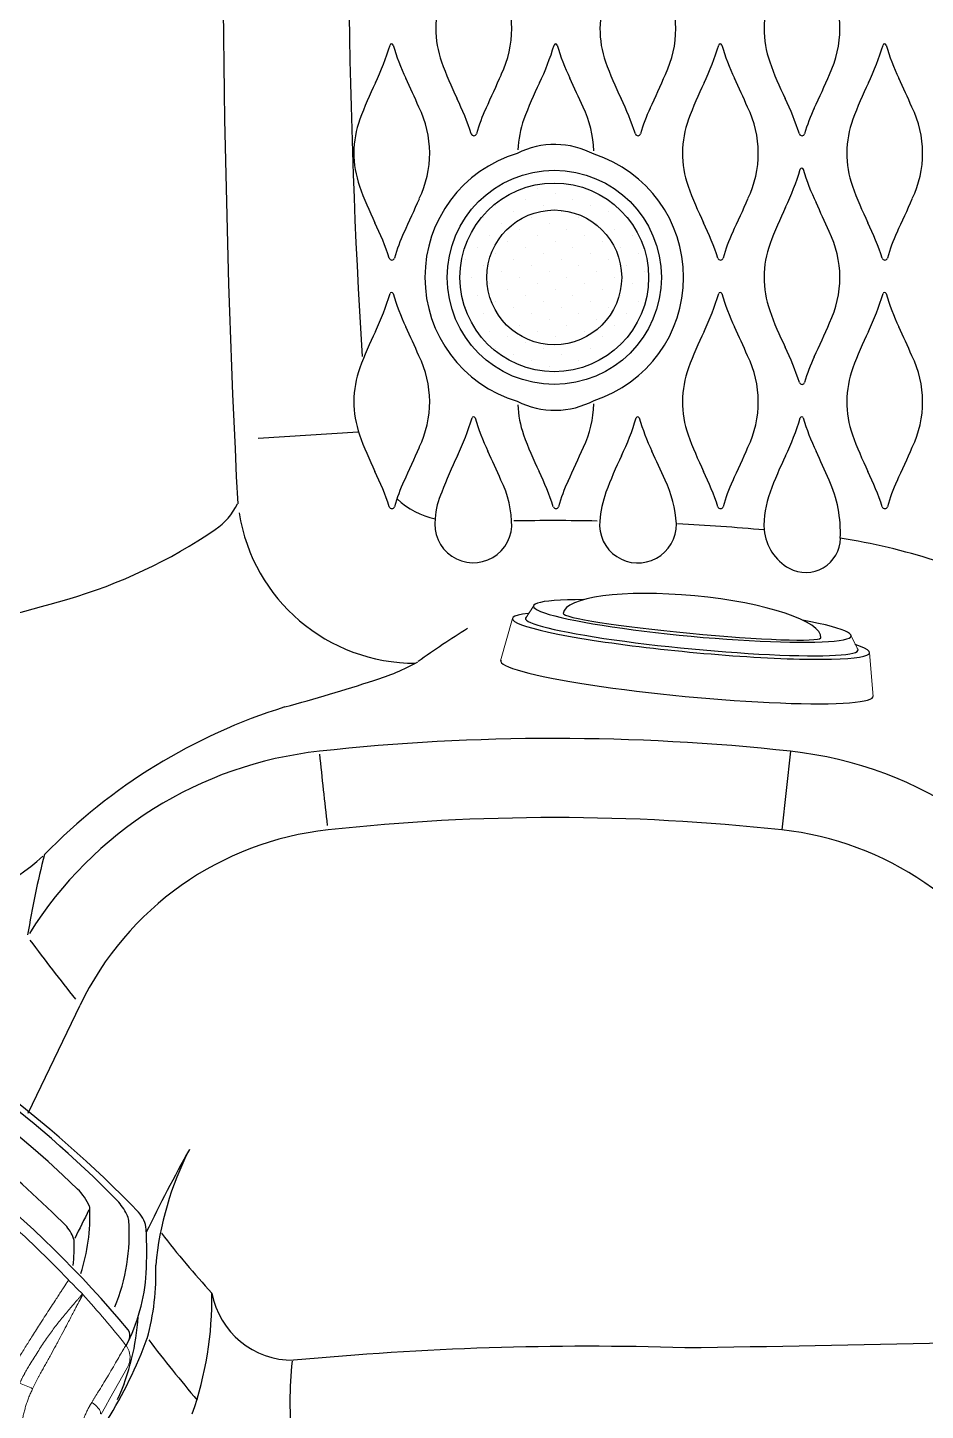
# Model space of a CAD drawing. Extents: x 0 to 78, y -21 to 126.
# Drawn here: x 24.27 to 40.93, y 11.4 to 37.06 of the extents above; entities that cross this region are included whole.
import ezdxf

# ---------------------------------------------------------------- set-up
doc = ezdxf.new("R2010")
doc.units = 0
doc.header["$MEASUREMENT"] = 0
doc.layers.add('1', color=4, linetype='Continuous')

# ---------------------------------------------------------------- blocks, each defined once
blk = doc.blocks.new('SHORT GRILL')
at = {"layer": '1', "color": 4, "linetype": 'Continuous'}
for centre, radius, start, end in [((-4.462, 0.354), 3.986, 115.3973, 147.5268), ((-5.957, 3.503), 0.5, 77.6802, 115.3973), ((-10.636, -17.921), 22.429, 40.972, 77.6802), ((-7.602, 2.509), 0.181, 86.5572, 132.8326), ((-10.58, -17.805), 20.711, 36.8579, 81.7042), ((-3.511, -0.99), 4.269, 120.0296, 126.4356), ((-5.567, 2.549), 0.176, 95.3544, 117.6211), ((-5.488, 1.408), 1.319, 80.8734, 94.1755), ((-9.963, -16.735), 20.002, 41.7755, 76.4546), ((5.921, -3.542), 0.5, 0.4578, 40.972), ((4.464, -3.799), 0.625, 12.0097, 38.5356), ((-0.445, -3.593), 6.866, 353.6839, 0.4578), ((0.708, -3.546), 4.37, 352.2061, 358.3656), ((3.091, -3.984), 3.309, 329.1733, 353.6839), ((5.84, -5.477), 0.18, 332.0158, 32.1351)]:
    blk.add_arc(centre, radius, start, end, dxfattribs=at)
at = {"layer": '1', "color": 3, "linetype": 'Continuous'}
for centre, radius, start, end in [((-4.138, 0.495), 3.696, 117.7966, 142.9488), ((-5.774, 3.597), 0.188, 94.77, 117.7966), ((-5.655, 2.174), 1.616, 79.8388, 94.77), ((-10.358, -17.408), 21.753, 41.5691, 76.7456), ((-3.672, 0.315), 3.366, 118.7933, 139.8272), ((8663.638, -5431.323), 10231.576, 147.9164281, 147.9197202), ((-5.19, 2.995), 0.289, 92.7608, 110.8678), ((-5.144, 2.03), 1.256, 77.6428, 92.7608), ((-10.045, -16.905), 20.814, 42.9455, 75.6164), ((4.479, -3.387), 0.973, 19.6763, 42.9455), ((5.289, -3.089), 0.11, 359.2302, 15.9062), ((4.96, -3.735), 1.222, 23.7359, 38.4759), ((21048.959, -11840.296), 24144.376, 150.6419152, 150.6433103), ((1.865, -3.043), 3.534, 339.2964, 359.2302), ((5.75, -3.388), 0.36, 4.8166, 23.7359), ((2.576, -3.428), 3.533, 334.593, 1.1482)]:
    blk.add_arc(centre, radius, start, end, dxfattribs=at)
blk = doc.blocks.new('lid2014prodigy')
at = {"layer": '1', "color": 4, "linetype": 'Continuous', "lineweight": 15, "flags": 128}
blk.add_lwpolyline([(8.163, 6.727), (8.004, 6.446), (7.923, 6.302), (7.842, 6.158), (7.761, 6.014), (7.68, 5.87)], dxfattribs=at)
at = {"layer": '1', "color": 4, "linetype": 'Continuous', "lineweight": 15}
for points, knots in [([(-4.46, 14.358), (-3.911, 14.276), (-3.368, 14.171), (-2.293, 13.917), (-1.762, 13.768), (-0.974, 13.512), (-0.712, 13.421), (-0.322, 13.276), (-0.193, 13.226), (0.065, 13.124), (0.193, 13.072), (0.83, 12.804), (1.328, 12.57), (2.301, 12.064), (2.776, 11.791), (3.702, 11.208), (4.154, 10.897), (4.814, 10.401), (5.031, 10.231), (5.353, 9.968), (5.459, 9.879), (5.67, 9.699), (5.775, 9.608), (6.293, 9.147), (6.691, 8.761), (7.074, 8.359)], [0, 0, 0, 0, 0.125, 0.125, 0.25, 0.25, 0.3125, 0.3125, 0.34375, 0.34375, 0.375, 0.375, 0.5, 0.5, 0.625, 0.625, 0.75, 0.75, 0.8125, 0.8125, 0.84375, 0.84375, 0.875, 0.875, 1, 1, 1, 1]), ([(7.076, 8.357), (7.074, 8.354), (7.07, 8.348), (7.063, 8.339), (7.057, 8.329), (7.05, 8.32), (7.043, 8.309), (7.036, 8.299), (7.029, 8.288), (7.021, 8.276), (7.014, 8.265), (7.006, 8.253), (6.998, 8.24), (6.99, 8.228), (6.981, 8.215), (6.973, 8.202), (6.964, 8.188), (6.955, 8.174), (6.946, 8.16), (6.937, 8.146), (6.915, 8.111), (6.877, 8.052), (6.814, 7.956), (6.738, 7.841), (6.649, 7.704), (6.563, 7.57), (6.481, 7.442), (6.392, 7.303), (6.288, 7.137), (6.2, 6.994), (6.142, 6.9), (6.115, 6.856), (6.097, 6.826), (6.088, 6.811)], [0, 0, 0, 0, 0.012301, 0.024605, 0.036912, 0.049221, 0.061533, 0.073849, 0.086167, 0.098489, 0.110814, 0.123143, 0.135476, 0.147813, 0.160155, 0.172498, 0.18484, 0.19718, 0.209514, 0.221842, 0.23416, 0.298192, 0.362193, 0.447585, 0.532814, 0.617853, 0.681727, 0.745453, 0.841024, 0.936294, 0.957472, 0.978589, 1, 1, 1, 1]), ([(8.14, 7.146), (8.151, 7.131), (8.162, 7.116), (8.18, 7.084), (8.187, 7.067), (8.197, 7.041), (8.2, 7.032), (8.205, 7.014), (8.207, 7.005), (8.212, 6.978), (8.215, 6.959), (8.216, 6.931), (8.216, 6.922), (8.215, 6.903), (8.215, 6.894), (8.212, 6.867), (8.208, 6.848), (8.2, 6.812), (8.194, 6.794), (8.18, 6.76), (8.172, 6.743), (8.163, 6.727)], [0, 0, 0, 0, 0.125, 0.125, 0.25, 0.25, 0.3125, 0.3125, 0.375, 0.375, 0.5, 0.5, 0.5625, 0.5625, 0.625, 0.625, 0.75, 0.75, 0.875, 0.875, 1, 1, 1, 1])]:
    blk.add_open_spline(points, degree=3, knots=knots, dxfattribs=at)
at = {"layer": '1', "color": 3, "linetype": 'Continuous', "lineweight": 15}
for points in [[(7.076, 8.357), (7.075, 8.358), (7.075, 8.358), (7.074, 8.359)], [(7.317, 8.08), (7.322, 8.086), (7.327, 8.093), (7.332, 8.099)], [(7.328, 8.068), (7.326, 8.07), (7.323, 8.074), (7.319, 8.078), (7.317, 8.08)], [(7.34, 8.09), (7.337, 8.083), (7.333, 8.076), (7.328, 8.068)], [(7.34, 8.09), (7.338, 8.093), (7.335, 8.096), (7.332, 8.099)], [(6.409, 6.342), (6.372, 6.359), (6.288, 6.396), (6.206, 6.431), (6.171, 6.445)]]:
    blk.add_open_spline(points, degree=3, dxfattribs=at)
at = {"layer": '1', "color": 4, "linetype": 'Continuous', "lineweight": 15}
for points in [[(7.076, 8.357), (7.162, 8.272), (7.248, 8.186), (7.332, 8.099)], [(7.34, 8.09), (7.617, 7.784), (7.883, 7.469), (8.14, 7.146)]]:
    blk.add_open_spline(points, degree=3, dxfattribs=at)
at = {"layer": '1', "color": 3, "linetype": 'Continuous', "lineweight": 15}
for points, knots in [([(6.171, 6.445), (6.174, 6.452), (6.18, 6.466), (6.19, 6.486), (6.199, 6.507), (6.209, 6.527), (6.219, 6.547), (6.229, 6.566), (6.239, 6.586), (6.25, 6.605), (6.272, 6.646), (6.307, 6.708), (6.363, 6.804), (6.429, 6.909), (6.503, 7.025), (6.576, 7.137), (6.649, 7.245), (6.721, 7.349), (6.793, 7.447), (6.862, 7.54), (6.937, 7.634), (7.015, 7.729), (7.093, 7.82), (7.148, 7.884), (7.185, 7.926), (7.206, 7.951), (7.226, 7.974), (7.243, 7.994), (7.26, 8.013), (7.276, 8.031), (7.29, 8.048), (7.304, 8.064), (7.313, 8.075), (7.317, 8.08)], [0, 0, 0, 0, 0.008384, 0.016735, 0.025054, 0.033342, 0.041599, 0.049827, 0.058026, 0.066197, 0.074339, 0.110452, 0.145982, 0.199826, 0.253303, 0.306887, 0.360558, 0.414357, 0.468269, 0.52238, 0.576475, 0.648068, 0.719202, 0.789929, 0.816334, 0.842711, 0.865311, 0.887883, 0.910409, 0.932879, 0.955297, 0.977669, 1, 1, 1, 1]), ([(7.328, 8.068), (7.326, 8.065), (7.323, 8.058), (7.317, 8.047), (7.311, 8.035), (7.305, 8.024), (7.299, 8.012), (7.292, 7.999), (7.285, 7.987), (7.278, 7.973), (7.271, 7.96), (7.262, 7.944), (7.252, 7.925), (7.238, 7.898), (7.221, 7.865), (7.201, 7.827), (7.172, 7.771), (7.132, 7.693), (7.07, 7.575), (6.993, 7.429), (6.921, 7.293), (6.868, 7.195), (6.818, 7.104), (6.746, 6.971), (6.666, 6.826), (6.602, 6.712), (6.563, 6.642), (6.531, 6.583), (6.506, 6.536), (6.481, 6.488), (6.456, 6.44), (6.432, 6.391), (6.417, 6.358), (6.409, 6.342)], [0, 0, 0, 0, 0.013157, 0.026324, 0.0395, 0.052684, 0.065875, 0.079073, 0.092276, 0.105483, 0.118695, 0.131911, 0.151746, 0.171584, 0.202491, 0.233405, 0.264321, 0.330834, 0.397811, 0.492424, 0.587273, 0.614455, 0.641646, 0.723347, 0.80502, 0.84111, 0.877227, 0.897756, 0.918261, 0.938743, 0.959207, 0.979757, 1, 1, 1, 1]), ([(8.14, 7.146), (8.132, 7.134), (8.124, 7.12), (8.08, 7.049), (8.037, 6.976), (7.937, 6.802), (7.879, 6.703), (7.762, 6.507), (7.693, 6.392), (7.618, 6.271), (7.605, 6.251)], [4.482183, 4.482183, 4.482183, 4.482183, 5.31029, 5.31029, 8.623947, 8.623947, 11.936187, 11.936187, 14.698255, 15.250668, 15.250668, 15.250668, 15.250668]), ([(6.409, 6.342), (6.403, 6.329), (6.391, 6.304), (6.374, 6.266), (6.357, 6.227), (6.341, 6.188), (6.326, 6.149), (6.312, 6.11), (6.298, 6.07), (6.285, 6.03), (6.273, 5.99), (6.262, 5.95), (6.251, 5.909), (6.241, 5.868), (6.231, 5.827), (6.223, 5.786), (6.215, 5.745), (6.208, 5.704), (6.201, 5.662), (6.195, 5.62), (6.189, 5.57), (6.183, 5.512), (6.178, 5.445), (6.175, 5.378), (6.173, 5.312), (6.174, 5.245), (6.176, 5.178), (6.179, 5.111), (6.185, 5.045), (6.192, 4.978), (6.2, 4.912), (6.21, 4.846), (6.218, 4.802), (6.222, 4.78)], [0, 0, 0, 0, 0.026338, 0.052657, 0.078905, 0.105111, 0.131305, 0.157498, 0.183694, 0.209895, 0.236105, 0.262324, 0.288556, 0.314803, 0.341065, 0.367344, 0.393641, 0.419959, 0.446297, 0.472656, 0.499038, 0.540747, 0.5825, 0.624281, 0.666073, 0.70786, 0.749624, 0.791362, 0.833084, 0.874802, 0.916522, 0.958253, 1, 1, 1, 1]), ([(7.507, 6.089), (7.511, 6.096), (7.52, 6.11), (7.532, 6.131), (7.545, 6.152), (7.557, 6.173), (7.569, 6.193), (7.581, 6.213), (7.593, 6.232), (7.601, 6.245), (7.605, 6.251)], [0, 0, 0, 0, 0.12577, 0.253884, 0.381685, 0.507783, 0.632423, 0.755855, 0.878308, 1, 1, 1, 1]), ([(7.308, 4.988), (7.306, 4.997), (7.303, 5.014), (7.299, 5.039), (7.295, 5.065), (7.292, 5.091), (7.289, 5.117), (7.286, 5.143), (7.284, 5.17), (7.282, 5.196), (7.28, 5.222), (7.279, 5.249), (7.279, 5.275), (7.279, 5.302), (7.279, 5.329), (7.28, 5.356), (7.281, 5.382), (7.283, 5.409), (7.285, 5.436), (7.288, 5.463), (7.291, 5.49), (7.295, 5.517), (7.305, 5.582), (7.327, 5.686), (7.364, 5.802), (7.4, 5.892), (7.432, 5.959), (7.458, 6.006), (7.475, 6.035), (7.483, 6.048), (7.491, 6.062), (7.499, 6.075), (7.504, 6.084), (7.507, 6.089)], [0, 0, 0, 0, 0.022384, 0.04482, 0.067309, 0.08985, 0.112443, 0.13509, 0.157791, 0.180546, 0.203358, 0.226226, 0.249153, 0.272141, 0.295188, 0.318295, 0.341461, 0.364687, 0.387974, 0.411323, 0.434735, 0.458211, 0.481754, 0.607143, 0.734065, 0.798866, 0.864159, 0.929991, 0.94338, 0.956819, 0.970947, 0.985441, 1, 1, 1, 1]), ([(7.667, 5.878), (7.672, 5.887), (7.673, 5.913), (7.639, 5.975), (7.579, 6.033), (7.528, 6.074), (7.514, 6.084), (7.507, 6.089)], [0, 0, 0, 0, 0.25, 0.5, 0.86774, 0.93387, 1, 1, 1, 1])]:
    blk.add_open_spline(points, degree=3, knots=knots, dxfattribs=at)
blk = doc.blocks.new('2014L2')
at = {"layer": '1', "color": 3, "linetype": 'Continuous', "lineweight": 15}
for p, q in [((-3.076, 1.393), (-3.203, 1.152)), ((2.997, 1.152), (2.841, 1.404))]:
    blk.add_line(p, q, dxfattribs=at)
at = {"layer": '1', "color": 4, "linetype": 'Continuous', "lineweight": 15}
for p, q in [((-3.443, 1.125), (-3.586, 0.323)), ((3.356, 0.323), (3.214, 1.125))]:
    blk.add_line(p, q, dxfattribs=at)
at = {"layer": '1', "color": 2, "linetype": 'Continuous'}
blk.add_ellipse((-0.115, 1.312), major_axis=(-2.4, -0.002), ratio=0.230702, start_param=3.141593, end_param=6.283185, dxfattribs=at)
at = {"layer": '1', "color": 3, "linetype": 'Continuous'}
for centre, major_axis, ratio, start_param, end_param in [((-0.118, 1.398), (-2.959, -0.005), 0.096023, 5.474081, 10.237444), ((-0.115, 1.312), (-2.4, -0.002), 0.060609, 0, 3.117594), ((-0.103, 1.152), (-3.1, 0), 0.087249, 6.191747, 9.53276)]:
    blk.add_ellipse(centre, major_axis=major_axis, ratio=ratio, start_param=start_param, end_param=end_param, dxfattribs=at)
at = {"layer": '1', "color": 4, "linetype": 'Continuous'}
for centre, major_axis, ratio, start_param, end_param in [((-0.115, 1.125), (-3.329, 0), 0.091781, 5.867673, 9.84029), ((-0.115, 0.323), (-3.471, 0), 0.095239, 6.249456, 9.458508)]:
    blk.add_ellipse(centre, major_axis=major_axis, ratio=ratio, start_param=start_param, end_param=end_param, dxfattribs=at)
blk = doc.blocks.new('*X24')
at = {"color": 0}
for p, q in [((200.597, 336.892), (200.597, 336.892)), ((200.332, 336.627), (200.332, 336.627)), ((200.995, 336.76), (200.995, 336.76)), ((201.393, 336.627), (201.393, 336.627)), ((199.404, 336.229), (199.404, 336.229)), ((199.669, 336.494), (199.669, 336.494)), ((200.067, 336.362), (200.067, 336.362)), ((200.465, 336.229), (200.465, 336.229)), ((200.73, 336.494), (200.73, 336.494)), ((201.128, 336.362), (201.128, 336.362)), ((201.525, 336.229), (201.525, 336.229)), ((201.791, 336.494), (201.791, 336.494)), ((202.188, 336.362), (202.188, 336.362)), ((202.586, 336.229), (202.586, 336.229)), ((199.802, 336.097), (199.802, 336.097)), ((200.2, 335.964), (200.2, 335.964)), ((200.863, 336.097), (200.863, 336.097)), ((201.26, 335.964), (201.26, 335.964)), ((201.923, 336.097), (201.923, 336.097)), ((202.321, 335.964), (202.321, 335.964)), ((199.537, 335.832), (199.537, 335.832)), ((199.934, 335.699), (199.934, 335.699)), ((200.597, 335.832), (200.597, 335.832)), ((200.995, 335.699), (200.995, 335.699)), ((201.658, 335.832), (201.658, 335.832)), ((202.056, 335.699), (202.056, 335.699)), ((202.719, 335.832), (202.719, 335.832)), ((199.272, 335.566), (199.272, 335.566)), ((199.669, 335.434), (199.669, 335.434)), ((200.332, 335.566), (200.332, 335.566)), ((200.73, 335.434), (200.73, 335.434)), ((201.393, 335.566), (201.393, 335.566)), ((201.791, 335.434), (201.791, 335.434)), ((202.454, 335.566), (202.454, 335.566)), ((202.851, 335.434), (202.851, 335.434)), ((199.006, 335.301), (199.006, 335.301)), ((199.404, 335.169), (199.404, 335.169)), ((199.802, 335.036), (199.802, 335.036)), ((200.067, 335.301), (200.067, 335.301)), ((200.465, 335.169), (200.465, 335.169)), ((200.863, 335.036), (200.863, 335.036)), ((201.128, 335.301), (201.128, 335.301)), ((201.525, 335.169), (201.525, 335.169)), ((201.923, 335.036), (201.923, 335.036)), ((202.188, 335.301), (202.188, 335.301)), ((202.586, 335.169), (202.586, 335.169)), ((202.984, 335.036), (202.984, 335.036)), ((199.139, 334.903), (199.139, 334.903)), ((199.537, 334.771), (199.537, 334.771)), ((200.2, 334.903), (200.2, 334.903)), ((200.597, 334.771), (200.597, 334.771)), ((201.26, 334.903), (201.26, 334.903)), ((201.658, 334.771), (201.658, 334.771)), ((202.321, 334.903), (202.321, 334.903)), ((202.719, 334.771), (202.719, 334.771)), ((199.272, 334.506), (199.272, 334.506)), ((199.934, 334.638), (199.934, 334.638)), ((200.332, 334.506), (200.332, 334.506)), ((200.995, 334.638), (200.995, 334.638)), ((201.393, 334.506), (201.393, 334.506)), ((202.056, 334.638), (202.056, 334.638)), ((202.454, 334.506), (202.454, 334.506)), ((199.006, 334.241), (199.006, 334.241)), ((199.404, 334.108), (199.404, 334.108)), ((199.669, 334.373), (199.669, 334.373)), ((200.067, 334.241), (200.067, 334.241)), ((200.465, 334.108), (200.465, 334.108)), ((200.73, 334.373), (200.73, 334.373)), ((201.128, 334.241), (201.128, 334.241)), ((201.525, 334.108), (201.525, 334.108)), ((201.791, 334.373), (201.791, 334.373)), ((202.188, 334.241), (202.188, 334.241)), ((202.586, 334.108), (202.586, 334.108)), ((202.851, 334.373), (202.851, 334.373)), ((199.802, 333.975), (199.802, 333.975)), ((200.2, 333.843), (200.2, 333.843)), ((200.863, 333.975), (200.863, 333.975)), ((201.26, 333.843), (201.26, 333.843)), ((201.923, 333.975), (201.923, 333.975)), ((202.321, 333.843), (202.321, 333.843)), ((199.537, 333.71), (199.537, 333.71)), ((199.934, 333.578), (199.934, 333.578)), ((200.597, 333.71), (200.597, 333.71)), ((200.995, 333.578), (200.995, 333.578)), ((201.658, 333.71), (201.658, 333.71)), ((202.056, 333.578), (202.056, 333.578)), ((199.669, 333.312), (199.669, 333.312)), ((200.067, 333.18), (200.067, 333.18)), ((200.332, 333.445), (200.332, 333.445)), ((200.73, 333.312), (200.73, 333.312)), ((201.128, 333.18), (201.128, 333.18)), ((201.393, 333.445), (201.393, 333.445)), ((201.791, 333.312), (201.791, 333.312)), ((202.454, 333.445), (202.454, 333.445)), ((200.465, 333.047), (200.465, 333.047)), ((200.863, 332.915), (200.863, 332.915)), ((201.525, 333.047), (201.525, 333.047))]:
    blk.add_line(p, q, dxfattribs=at)
blk = doc.blocks.new('DRAIN')
at = {"layer": '1', "color": 2}
for radius in [1.75, 1.25]:
    blk.add_circle((0, 0), radius, dxfattribs=at)
at = {"layer": '1', "color": 3, "xscale": 0.8339416050646733, "yscale": 0.8339416050646733, "zscale": 0.8339416050646733}
blk.add_blockref('*X24', (-167.604, -279.291), dxfattribs=at)
blk = doc.blocks.new('FWPATTERN')
at = {"layer": '1', "color": 3, "linetype": 'Continuous'}
for centre, radius, start, end in [((-4.514, 3.18), 4.736, 334.3129, 343.4483), ((0.055, 1.822), 0.03, 16.0619, 163.4483), ((3.805, 2.902), 3.873, 196.0619, 205.8405), ((6.322, -2.079), 7.308, 153.9837, 159.7321), ((-30.508, -13.091), 33.984, 23.9011, 24.8926), ((-1.177, -0.177), 1.938, 334.2345, 26.1786), ((1.173, -0.177), 1.819, 159.7321, 199.6416), ((5.466, 1.355), 6.378, 199.6416, 206.2619), ((-20.381, 8.084), 22.843, 334.7846, 336.5121), ((-5.227, -3.856), 5.517, 18.2926, 25.6581), ((3.053, -2.951), 3.06, 154.7846, 164.2888), ((0.059, -2.109), 0.05, 198.2926, 344.2888)]:
    blk.add_arc(centre, radius, start, end, dxfattribs=at)
blk = doc.blocks.new('2018 PRODIGY HL')
at = {"layer": '1', "color": 3, "linetype": 'Continuous'}
for p, q in [((30.333, 29.55), (28.479, 29.437)), ((38.354, 23.631), (38.196, 22.173)), ((24.213, 16.919), (25.174, 18.919)), ((25.991, 11.88), (25.99, 11.876)), ((25.991, 11.88), (25.991, 11.88))]:
    blk.add_line(p, q, dxfattribs=at)
at = {"layer": '1', "color": 2, "linetype": 'Continuous'}
blk.add_circle((33.973, 32.424), 1.987, dxfattribs=at)
at = {"layer": '1', "color": 3, "linetype": 'Continuous'}
for centre, radius, start, end in [((238.469, 38.926), 210.642, 178.47678, 182.91276), ((29.43, 38.084), 4.736, 334.3129, 343.4483), ((33.998, 36.726), 0.03, 16.0619, 163.4483), ((37.749, 37.806), 3.873, 196.0619, 205.8405), ((40.265, 32.825), 7.308, 153.9837, 159.7321), ((3.436, 21.813), 33.984, 23.9011, 24.8926), ((32.767, 34.727), 1.938, 1.3186, 26.1786), ((35.116, 34.727), 1.819, 159.7321, 178.0628), ((33.973, 32.424), 2.4, 106.6492, 253.3453), ((33.983, 33.336), 1.553, 62.0505, 116.6947), ((33.973, 32.424), 2.4, 287.9201, 72.096), ((33.983, 31.515), 1.556, 243.3566, 297.9088), ((35.116, 30.115), 1.819, 181.7486, 199.6416), ((32.767, 30.115), 1.938, 334.2345, 358.8475), ((27.908, 31.165), 4.736, 334.3129, 343.4483), ((32.476, 29.808), 0.03, 16.0619, 163.4483), ((36.227, 30.888), 3.873, 196.0619, 205.8405), ((30.952, 31.165), 4.736, 334.3129, 343.4483), ((35.52, 29.808), 0.03, 16.0619, 163.4483), ((39.271, 30.888), 3.873, 196.0619, 205.8405), ((33.996, 31.165), 4.736, 334.3129, 343.4483), ((38.564, 29.808), 0.03, 16.0619, 163.4483), ((42.315, 30.888), 3.873, 196.0619, 205.8405), ((39.41, 31.647), 6.378, 199.6416, 206.2619), ((13.562, 38.376), 22.843, 334.7846, 336.5121), ((38.743, 25.907), 7.308, 153.9837, 159.7321), ((1.914, 14.895), 33.984, 23.9011, 24.8926), ((41.787, 25.907), 7.308, 153.9837, 159.7321), ((4.958, 14.895), 33.984, 23.9011, 24.8926), ((44.831, 25.907), 7.308, 153.9837, 159.7321), ((8.002, 14.895), 33.984, 23.9011, 24.8926), ((28.717, 26.436), 5.517, 18.2926, 25.6581), ((31.245, 27.809), 1.938, 359.5811, 26.1786), ((36.997, 27.341), 3.06, 154.7846, 164.2888), ((33.947, 27.691), 2.297, 3.9993, 25.0506), ((36.892, 27.686), 2.389, 357.54, 24.1651), ((33.054, 27.884), 1.291, 154.5448, 177.0612), ((37.083, 27.69), 2.278, 160.8151, 174.6601), ((39.682, 27.808), 1.819, 159.7321, 182.2138), ((31.387, 28.568), 3.302, 188.9647, 270.2414), ((34.003, 28.183), 0.05, 198.2926, 344.2888), ((32.47, 27.843), 0.714, 171.3717, 4.9057), ((35.525, 27.838), 0.713, 174.3256, 1.0452), ((38.765, 27.815), 0.9, 184.9427, 241.1664), ((38.64, 27.588), 0.64, 241.1664, 359.5971), ((33.983, -16.494), 40.363, 83.7827, 96.2113), ((30.402, 16.408), 7.266, 96.2113, 148.0545), ((37.567, 16.405), 7.269, 27.3679, 83.7827), ((-32781.003, -3544.923), 33004.11, 6.204813, 6.2071202), ((33.984, -16.538), 38.939, 83.7902, 96.2053), ((30.402, 16.407), 5.8, 96.2053, 154.3411), ((37.568, 16.407), 5.8, 27.3577, 83.7902), ((40.128, 17.663), 16.13, 165.4541, 170.863), ((67.84, 52.721), 54.432, 216.7846, 218.2395), ((59.197, -1.382), 36.529, 151.1487, 153.8665), ((32.494, 13.544), 5.941, 152.9629, 174.6625), ((22.098, 13.926), 4.484, 344.6533, 2.1799), ((21.276, 13.46), 6.344, 340.4801, 1.067), ((21.924, 13.4), 4.336, 335.5159, 356.5764), ((18.114, 15.849), 8.871, 328.5319, 339.4822), ((49.442, 30.283), 28.939, 217.3907, 220.2291), ((36.114, 11.549), 7.046, 173.7452, 185.9475)]:
    blk.add_arc(centre, radius, start, end, dxfattribs=at)
at = {"layer": '1', "color": 2, "linetype": 'Continuous'}
for centre, radius, start, end in [((169.397, 39.398), 139.247, 177.91418, 183.47616), ((26.968, 28.792), 1.266, 304.3673, 333.2598), ((32.125, 29.495), 1.594, 227.8895, 256.8874), ((22.263, 35.672), 9.601, 286.138, 304.3673), ((33.949, -16.208), 44.119, 88.9352, 90.9434), ((33.93, -17.009), 44.92, 84.9696, 87.0279), ((37.569, 16.407), 11.306, 72.1589, 81.2987), ((9.181, 80.883), 56.667, 280.8733, 286.138), ((41.819, 10.844), 17.788, 122.1118, 125.6607), ((29.489, 28.749), 3.97, 286.6708, 299.5019), ((20.746, 55.112), 31.743, 285.0236, 288.1382), ((32.141, 14.301), 10.635, 107.3222, 135.8126), ((22.03, 24.342), 3.618, 241.4844, 312.7105), ((41.646, 26.35), 18.97, 217.933, 222.3192), ((29.122, 13.863), 1.529, 190.72, 270.5812), ((34.65, -46.22), 58.812, 88.29738, 95.37808), ((27.717, 624.444), 611.939, 270.812734, 271.718694)]:
    blk.add_arc(centre, radius, start, end, dxfattribs=at)
at = {"layer": '1', "color": 3, "linetype": 'Continuous'}
for p in [(32.422, 37.21), (35.466, 37.21), (38.51, 37.21), (30.9, 34.904), (36.997, 34.904), (40.046, 34.904), (38.51, 32.598), (30.9, 30.292), (36.997, 30.292), (40.046, 30.292)]:
    blk.add_blockref('FWPATTERN', p, dxfattribs=at)
at = {"layer": '1'}
blk.add_blockref('DRAIN', (33.973, 32.424), dxfattribs=at)
at = {"layer": '1', "color": 1, "linetype": 'Continuous', "rotation": 354.5401886315517}
blk.add_blockref('2014L2', (36.517, 24.646), dxfattribs=at)
at = {"layer": '1', "color": 1, "rotation": 3.019192157445524}
blk.add_blockref('SHORT GRILL', (19.801, 17.956), dxfattribs=at)
at = {"layer": '1', "color": 1, "linetype": 'Continuous'}
blk.add_blockref('lid2014prodigy', (17.886, 5.463), dxfattribs=at)

msp = doc.modelspace()

# ---------------------------------------------------------------- block references
at = {"layer": '1'}
msp.add_blockref('2018 PRODIGY HL', (0.07, 0), dxfattribs=at)

doc.saveas('drawing.dxf')
